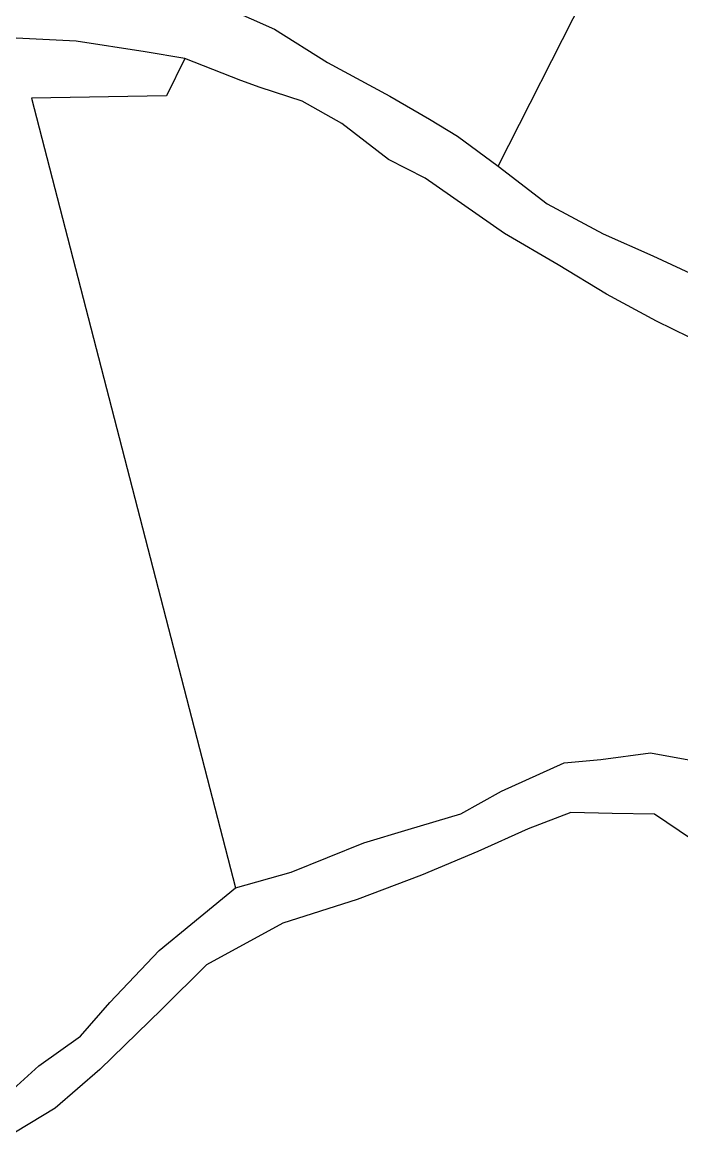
# Model space of a CAD drawing. Header units: millimetres. Extents: x 604022 to 1211550, y 1310365 to 2622648.
# Drawn here: x 605123.77 to 605130.45, y 1310799.97 to 1310811.3 of the extents above; entities that cross this region are included whole.
import ezdxf

# ---------------------------------------------------------------- set-up
doc = ezdxf.new("R2010")
doc.units = ezdxf.units.MM
doc.layers.add('2', color=1, linetype='Continuous')

msp = doc.modelspace()

# ---------------------------------------------------------------- linework, layer by layer
at = {"layer": '2', "color": 1, "linetype": 'Continuous'}
msp.add_line((605128.591, 1310809.839), (605129.811, 1310812.235), dxfattribs=at)
for points in [[(605125.855, 1310811.435), (605126.327, 1310811.225), (605126.864, 1310810.89), (605127.494, 1310810.548), (605127.897, 1310810.315), (605128.181, 1310810.143), (605128.591, 1310809.839)], [(605125.417, 1310810.929), (605125.016, 1310810.998), (605124.316, 1310811.104), (605123.64, 1310811.139), (605122.948, 1310811.23), (605122.414, 1310811.243), (605121.887, 1310811.177), (605121.007, 1310811.258)], [(605125.417, 1310810.929), (605125.231, 1310810.551), (605123.864, 1310810.528), (605125.931, 1310802.522)], [(605132.179, 1310807.831), (605131.723, 1310807.852), (605131.117, 1310807.936), (605130.527, 1310808.105), (605130.196, 1310808.268), (605129.691, 1310808.541), (605129.202, 1310808.836), (605128.658, 1310809.156), (605127.853, 1310809.717), (605127.483, 1310809.904), (605127.009, 1310810.27), (605126.607, 1310810.496), (605126.182, 1310810.635), (605125.985, 1310810.705), (605125.417, 1310810.929)], [(605128.591, 1310809.839), (605129.088, 1310809.457), (605129.656, 1310809.153), (605130.16, 1310808.928), (605130.728, 1310808.664), (605131.255, 1310808.502), (605131.79, 1310808.434), (605132.285, 1310808.469), (605132.82, 1310808.377), (605133.213, 1310808.356), (605133.582, 1310808.342)], [(605125.931, 1310802.522), (605126.496, 1310802.683), (605127.233, 1310802.978), (605127.68, 1310803.114), (605128.213, 1310803.274), (605128.628, 1310803.504), (605129.263, 1310803.791), (605129.633, 1310803.824), (605130.135, 1310803.89), (605130.599, 1310803.806)], [(605130.801, 1310802.848), (605130.178, 1310803.269), (605129.746, 1310803.275), (605129.329, 1310803.288), (605128.898, 1310803.121), (605128.388, 1310802.89), (605127.816, 1310802.651), (605127.165, 1310802.404), (605126.412, 1310802.164), (605125.637, 1310801.743), (605125.184, 1310801.292), (605124.558, 1310800.683), (605124.105, 1310800.288), (605123.573, 1310799.97)], [(605123.679, 1310800.482), (605123.937, 1310800.719), (605124.36, 1310801.02), (605124.657, 1310801.36), (605125.157, 1310801.889), (605125.477, 1310802.15), (605125.931, 1310802.522)]]:
    msp.add_lwpolyline(points, dxfattribs=at)

doc.saveas('drawing.dxf')
